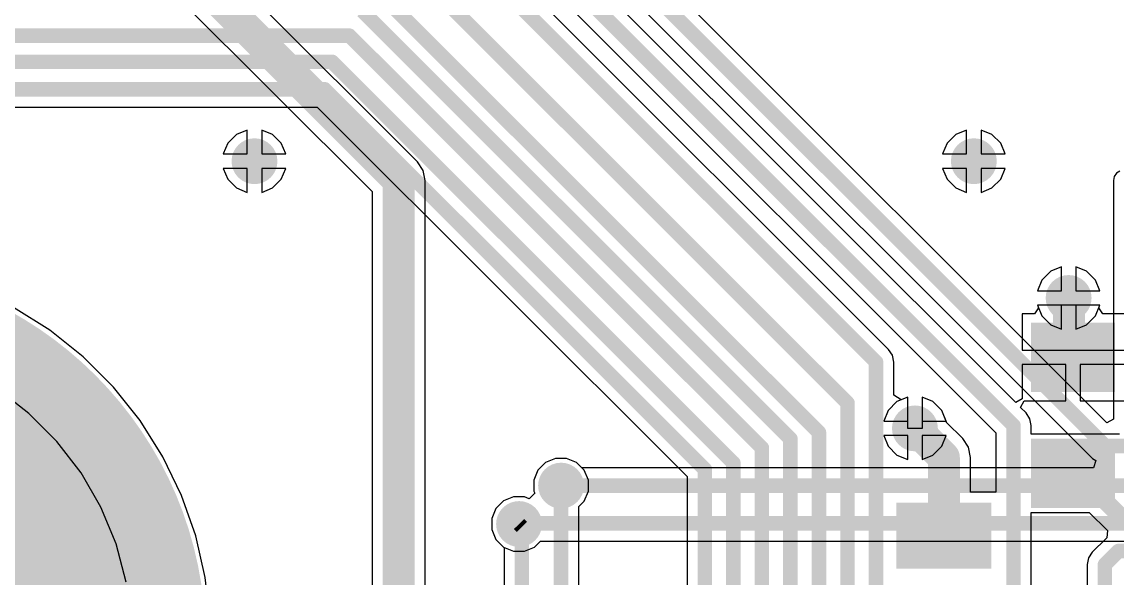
# Model space of a CAD drawing. Header units: millimetres. Extents: x -1231 to 5080, y -1243 to 680.
# Drawn here: x 52.48 to 71.66, y 24.76 to 34.51 of the extents above; entities that cross this region are included whole.
import ezdxf

# ---------------------------------------------------------------- set-up
doc = ezdxf.new("R2010")
doc.units = ezdxf.units.MM
for name, color, linetype in [('BottomLayer', 5, 'Continuous'), ('BottomPaste', 16, 'Continuous'), ('BottomSolder', 6, 'Continuous'), ('PadHoleLayer', 156, 'Continuous'), ('TopLayer', 1, 'Continuous'), ('TopSolder', 216, 'Continuous'), ('ViaHoleLayer', 16, 'Continuous')]:
    doc.layers.add(name, color=color, linetype=linetype)

# ---------------------------------------------------------------- blocks, each defined once
blk = doc.blocks.new('CAP_0805_B_33')
at = {"layer": 'BottomLayer'}
for points in [[(-1.524, 0.762), (-0.508, 0.762), (-0.508, -0.762), (-1.524, -0.762)], [(0.508, 0.762), (1.524, 0.762), (1.524, -0.762), (0.508, -0.762)]]:
    blk.add_hatch(color=5, dxfattribs=at).paths.add_polyline_path(points)
at = {"layer": 'BottomPaste'}
for points in [[(-1.524, 0.762), (-0.508, 0.762), (-0.508, -0.762), (-1.524, -0.762)], [(0.508, 0.762), (1.524, 0.762), (1.524, -0.762), (0.508, -0.762)]]:
    blk.add_hatch(color=16, dxfattribs=at).paths.add_polyline_path(points)
at = {"layer": 'BottomSolder'}
for points in [[(-1.594, 0.832), (-0.438, 0.832), (-0.438, -0.832), (-1.594, -0.832)], [(0.438, 0.832), (1.594, 0.832), (1.594, -0.832), (0.438, -0.832)]]:
    blk.add_hatch(color=6, dxfattribs=at).paths.add_polyline_path(points)
blk = doc.blocks.new('RES_0805_B_42')
at = {"layer": 'BottomLayer'}
for points in [[(-1.524, 0.635), (-0.508, 0.635), (-0.508, -0.635), (-1.524, -0.635)], [(0.508, 0.635), (1.524, 0.635), (1.524, -0.635), (0.508, -0.635)]]:
    blk.add_hatch(color=5, dxfattribs=at).paths.add_polyline_path(points)
at = {"layer": 'BottomPaste'}
for points in [[(-1.524, 0.635), (-0.508, 0.635), (-0.508, -0.635), (-1.524, -0.635)], [(0.508, 0.635), (1.524, 0.635), (1.524, -0.635), (0.508, -0.635)]]:
    blk.add_hatch(color=16, dxfattribs=at).paths.add_polyline_path(points)
at = {"layer": 'BottomSolder'}
for points in [[(-1.6256, 0.7366), (-0.4064, 0.7366), (-0.4064, -0.7366), (-1.6256, -0.7366)], [(0.4064, 0.7366), (1.6256, 0.7366), (1.6256, -0.7366), (0.4064, -0.7366)]]:
    blk.add_hatch(color=6, dxfattribs=at).paths.add_polyline_path(points)

msp = doc.modelspace()

# ---------------------------------------------------------------- hatches: boundary and pattern name
at = {"layer": 'BottomLayer'}
h = msp.add_hatch(color=5, dxfattribs=at)
edge = h.paths.add_edge_path()
edge.add_arc((56.555, 32.064), 0.3, 0, 360)
h = msp.add_hatch(color=5, dxfattribs=at)
edge = h.paths.add_edge_path()
edge.add_arc((69.155, 32.064), 0.3, 0, 360)
h = msp.add_hatch(color=5, dxfattribs=at)
edge = h.paths.add_edge_path()
edge.add_arc((70.815, 29.667), 0.3, 0, 360)
h = msp.add_hatch(color=5, dxfattribs=at)
edge = h.paths.add_edge_path()
edge.add_arc((68.123, 27.381), 0.3, 0, 360)
h = msp.add_hatch(color=5, dxfattribs=at)
edge = h.paths.add_edge_path()
edge.add_arc((61.925, 26.378), 0.3, 0, 360)
h = msp.add_hatch(color=5, dxfattribs=at)
edge = h.paths.add_edge_path()
edge.add_arc((61.189, 25.705), 0.3, 0, 360)
at = {"layer": 'BottomSolder'}
h = msp.add_hatch(color=6, dxfattribs=at)
edge = h.paths.add_edge_path()
edge.add_arc((56.555, 32.064), 0.402, 0, 360)
h = msp.add_hatch(color=6, dxfattribs=at)
edge = h.paths.add_edge_path()
edge.add_arc((69.155, 32.064), 0.402, 0, 360)
h = msp.add_hatch(color=6, dxfattribs=at)
edge = h.paths.add_edge_path()
edge.add_arc((49.098, 23.647), 6.602, 0, 360)
h = msp.add_hatch(color=6, dxfattribs=at)
edge = h.paths.add_edge_path()
edge.add_arc((70.815, 29.667), 0.402, 0, 360)
h = msp.add_hatch(color=6, dxfattribs=at)
edge = h.paths.add_edge_path()
edge.add_arc((68.123, 27.381), 0.402, 0, 360)
h = msp.add_hatch(color=6, dxfattribs=at)
edge = h.paths.add_edge_path()
edge.add_arc((61.925, 26.378), 0.402, 0, 360)
h = msp.add_hatch(color=6, dxfattribs=at)
edge = h.paths.add_edge_path()
edge.add_arc((61.189, 25.705), 0.402, 0, 360)
at = {"layer": 'PadHoleLayer'}
h = msp.add_hatch(color=156, dxfattribs=at)
edge = h.paths.add_edge_path()
edge.add_arc((49.098, 23.647), 5.125, 0, 360)
at = {"layer": 'TopLayer'}
h = msp.add_hatch(color=1, dxfattribs=at)
edge = h.paths.add_edge_path()
edge.add_arc((56.555, 32.064), 0.3, 0, 360)
h = msp.add_hatch(color=1, dxfattribs=at)
edge = h.paths.add_edge_path()
edge.add_arc((69.155, 32.064), 0.3, 0, 360)
h = msp.add_hatch(color=1, dxfattribs=at)
edge = h.paths.add_edge_path()
edge.add_arc((70.815, 29.667), 0.3, 0, 360)
h = msp.add_hatch(color=1, dxfattribs=at)
edge = h.paths.add_edge_path()
edge.add_arc((68.123, 27.381), 0.3, 0, 360)
h = msp.add_hatch(color=1, dxfattribs=at)
edge = h.paths.add_edge_path()
edge.add_arc((61.925, 26.378), 0.3, 0, 360)
h = msp.add_hatch(color=1, dxfattribs=at)
edge = h.paths.add_edge_path()
edge.add_arc((61.189, 25.705), 0.3, 0, 360)
at = {"layer": 'TopSolder'}
h = msp.add_hatch(color=216, dxfattribs=at)
edge = h.paths.add_edge_path()
edge.add_arc((56.555, 32.064), 0.402, 0, 360)
h = msp.add_hatch(color=216, dxfattribs=at)
edge = h.paths.add_edge_path()
edge.add_arc((69.155, 32.064), 0.402, 0, 360)
h = msp.add_hatch(color=216, dxfattribs=at)
edge = h.paths.add_edge_path()
edge.add_arc((49.098, 23.647), 6.602, 0, 360)
h = msp.add_hatch(color=216, dxfattribs=at)
edge = h.paths.add_edge_path()
edge.add_arc((70.815, 29.667), 0.402, 0, 360)
h = msp.add_hatch(color=216, dxfattribs=at)
edge = h.paths.add_edge_path()
edge.add_arc((68.123, 27.381), 0.402, 0, 360)
h = msp.add_hatch(color=216, dxfattribs=at)
edge = h.paths.add_edge_path()
edge.add_arc((61.925, 26.378), 0.402, 0, 360)
h = msp.add_hatch(color=216, dxfattribs=at)
edge = h.paths.add_edge_path()
edge.add_arc((61.189, 25.705), 0.402, 0, 360)
at = {"layer": 'ViaHoleLayer'}
h = msp.add_hatch(color=16, dxfattribs=at)
edge = h.paths.add_edge_path()
edge.add_arc((56.555, 32.064), 0.15, 0, 360)
h = msp.add_hatch(color=16, dxfattribs=at)
edge = h.paths.add_edge_path()
edge.add_arc((69.155, 32.064), 0.15, 0, 360)
h = msp.add_hatch(color=16, dxfattribs=at)
edge = h.paths.add_edge_path()
edge.add_arc((49.098, 23.647), 6.5, 0, 360)
h = msp.add_hatch(color=16, dxfattribs=at)
edge = h.paths.add_edge_path()
edge.add_arc((70.815, 29.667), 0.15, 0, 360)
h = msp.add_hatch(color=16, dxfattribs=at)
edge = h.paths.add_edge_path()
edge.add_arc((68.123, 27.381), 0.15, 0, 360)
h = msp.add_hatch(color=16, dxfattribs=at)
edge = h.paths.add_edge_path()
edge.add_arc((61.925, 26.378), 0.15, 0, 360)
h = msp.add_hatch(color=16, dxfattribs=at)
edge = h.paths.add_edge_path()
edge.add_arc((61.189, 25.705), 0.15, 0, 360)

# ---------------------------------------------------------------- linework, layer by layer
at = {"layer": 'BottomLayer'}
for p, q in [((69.888, 27.834), (58.233, 39.488)), ((57.885, 38.958), (69.539, 27.303)), ((67.662, 28.764), (60.523, 35.903)), ((13.715, 33.014), (57.655, 33.014)), ((57.655, 33.014), (64.132, 26.537)), ((56.428, 32.611), (56.241, 32.534)), ((56.428, 32.191), (56.428, 32.611)), ((56.869, 32.534), (56.682, 32.611)), ((56.682, 32.611), (56.682, 32.191)), ((69.028, 32.611), (68.841, 32.534)), ((69.028, 32.191), (69.028, 32.611)), ((69.469, 32.534), (69.282, 32.611)), ((69.282, 32.611), (69.282, 32.191)), ((56.241, 32.534), (56.086, 32.378)), ((57.025, 32.378), (56.869, 32.534)), ((68.841, 32.534), (68.686, 32.378)), ((69.625, 32.378), (69.469, 32.534)), ((56.086, 32.378), (56.008, 32.191)), ((57.102, 32.191), (57.025, 32.378)), ((68.686, 32.378), (68.608, 32.191)), ((69.702, 32.191), (69.625, 32.378)), ((56.008, 32.191), (56.428, 32.191)), ((56.682, 32.191), (57.102, 32.191)), ((68.608, 32.191), (69.028, 32.191)), ((69.282, 32.191), (69.702, 32.191)), ((56.428, 31.937), (56.008, 31.937)), ((56.008, 31.937), (56.086, 31.751)), ((56.428, 31.517), (56.428, 31.937)), ((57.102, 31.937), (56.682, 31.937)), ((56.682, 31.937), (56.682, 31.517)), ((57.025, 31.751), (57.102, 31.937)), ((69.028, 31.937), (68.608, 31.937)), ((68.608, 31.937), (68.686, 31.751)), ((69.028, 31.517), (69.028, 31.937)), ((69.702, 31.937), (69.282, 31.937)), ((69.282, 31.937), (69.282, 31.517)), ((69.625, 31.751), (69.702, 31.937)), ((56.086, 31.751), (56.241, 31.595)), ((56.869, 31.595), (57.025, 31.751)), ((68.686, 31.751), (68.841, 31.595)), ((69.469, 31.595), (69.625, 31.751)), ((56.241, 31.595), (56.428, 31.517)), ((56.682, 31.517), (56.869, 31.595)), ((68.841, 31.595), (69.028, 31.517)), ((69.282, 31.517), (69.469, 31.595)), ((70.501, 30.137), (70.346, 29.981)), ((70.688, 30.214), (70.501, 30.137)), ((70.688, 29.794), (70.688, 30.214)), ((71.129, 30.137), (70.942, 30.214)), ((70.942, 30.214), (70.942, 29.794)), ((71.285, 29.981), (71.129, 30.137)), ((70.346, 29.981), (70.268, 29.794)), ((71.362, 29.794), (71.285, 29.981)), ((70.268, 29.794), (70.688, 29.794)), ((70.942, 29.794), (71.362, 29.794)), ((70.217, 29.388), (70.002, 29.388)), ((70.002, 29.388), (70.002, 28.753)), ((70.288, 29.493), (70.217, 29.388)), ((71.362, 29.54), (70.268, 29.54)), ((70.268, 29.54), (70.288, 29.493)), ((71.343, 29.493), (71.362, 29.54)), ((71.413, 29.388), (71.343, 29.493)), ((71.78, 29.388), (71.413, 29.388)), ((67.73, 28.663), (67.662, 28.764)), ((67.753, 28.544), (67.73, 28.663)), ((70.002, 28.753), (70.891, 28.753)), ((70.891, 28.753), (71.78, 28.753)), ((67.753, 27.961), (67.753, 28.544)), ((70.764, 28.499), (70.002, 28.499)), ((70.002, 28.499), (70.002, 27.985)), ((70.764, 27.864), (70.764, 28.499)), ((71.78, 28.499), (71.018, 28.499)), ((71.018, 28.499), (71.018, 27.864)), ((52.602, 27.643), (52.051, 28.066)), ((67.88, 27.88), (67.753, 27.961)), ((67.996, 27.928), (67.88, 27.88)), ((67.996, 27.381), (67.996, 27.928)), ((68.437, 27.851), (68.25, 27.928)), ((68.25, 27.928), (68.25, 27.381)), ((68.592, 27.695), (68.437, 27.851)), ((70.002, 27.899), (69.888, 27.834)), ((69.972, 27.749), (70.037, 27.864)), ((70.002, 27.985), (70.002, 27.899)), ((70.037, 27.864), (70.115, 27.864)), ((70.115, 27.864), (70.764, 27.864)), ((71.018, 27.864), (71.78, 27.864)), ((53.094, 27.151), (52.602, 27.643)), ((68.677, 27.491), (68.592, 27.695)), ((70.07, 27.652), (69.972, 27.749)), ((70.137, 27.551), (70.07, 27.652)), ((68.677, 27.486), (68.677, 27.491)), ((68.96, 27.203), (68.677, 27.486)), ((70.161, 27.432), (70.137, 27.551)), ((70.161, 27.28), (70.161, 27.432)), ((68.25, 27.381), (67.996, 27.381)), ((69.539, 27.303), (69.539, 26.264)), ((71.704, 27.28), (70.161, 27.28)), ((53.517, 26.6), (53.094, 27.151)), ((69.061, 27.052), (68.96, 27.203)), ((69.097, 26.873), (69.061, 27.052)), ((69.097, 26.264), (69.097, 26.873)), ((61.655, 26.783), (61.52, 26.649)), ((61.83, 26.856), (61.655, 26.783)), ((62.02, 26.856), (61.83, 26.856)), ((62.196, 26.783), (62.02, 26.856)), ((62.33, 26.649), (62.196, 26.783)), ((53.864, 25.998), (53.517, 26.6)), ((61.52, 26.649), (61.447, 26.473)), ((61.447, 26.473), (61.447, 26.283)), ((62.403, 26.473), (62.33, 26.649)), ((62.403, 26.283), (62.403, 26.473)), ((64.132, 26.537), (64.132, 22.275)), ((61.447, 26.283), (61.463, 26.246)), ((62.33, 26.107), (62.403, 26.283)), ((60.918, 26.11), (60.784, 25.975)), ((61.094, 26.183), (60.918, 26.11)), ((61.284, 26.183), (61.094, 26.183)), ((61.366, 26.149), (61.284, 26.183)), ((61.463, 26.246), (61.366, 26.149)), ((62.236, 26.013), (62.33, 26.107)), ((69.539, 26.264), (69.097, 26.264)), ((54.13, 25.356), (53.864, 25.998)), ((60.784, 25.975), (60.711, 25.8)), ((62.236, 6.809), (62.236, 26.013)), ((70.161, 21.768), (70.161, 25.908)), ((70.161, 25.908), (71.177, 25.908)), ((71.177, 25.908), (71.497, 25.589)), ((60.711, 25.8), (60.711, 25.61)), ((60.711, 25.61), (60.784, 25.434)), ((71.497, 25.589), (71.484, 25.462)), ((54.31, 24.684), (54.13, 25.356)), ((60.784, 25.434), (60.918, 25.3)), ((71.47, 25.453), (71.23, 25.213)), ((71.484, 25.462), (71.47, 25.453)), ((60.918, 25.3), (60.929, 25.295)), ((60.929, 25.295), (60.929, 8.899)), ((71.23, 25.213), (71.163, 25.113)), ((71.163, 25.113), (71.139, 24.994)), ((71.139, 24.994), (71.139, 13.79))]:
    msp.add_line(p, q, dxfattribs=at)
for points, const_width in [([(58.014, 39.268), (69.85, 27.432)], 0.254), ([(55.016, 38.735), (66.442, 27.309)], 0.254), ([(57.785, 36.982), (66.942, 27.825)], 0.254), ([(60.046, 35.941), (67.442, 28.544)], 0.254), ([(58.444, 34.696), (65.942, 27.198)], 0.254), ([(19.507, 34.265), (58.217, 34.265)], 0.254), ([(58.217, 34.265), (65.442, 27.039)], 0.254), ([(13.843, 33.807), (57.911, 33.807)], 0.254), ([(57.911, 33.807), (64.942, 26.776)], 0.254), ([(13.715, 33.325), (57.783, 33.325)], 0.254), ([(57.783, 33.325), (64.442, 26.666)], 0.254), ([(70.815, 29.667), (70.823, 29.659)], 0.559), ([(70.823, 28.769), (70.823, 29.659)], 0.559), ([(70.671, 28.617), (70.823, 28.769)], 0.559), ([(67.442, 22.275), (67.442, 28.544)], 0.254), ([(66.942, 22.275), (66.942, 27.825)], 0.254), ([(68.123, 27.381), (68.631, 26.873)], 0.559), ([(66.442, 22.275), (66.442, 27.309)], 0.254), ([(69.85, 21.768), (69.85, 27.432)], 0.254), ([(65.942, 22.275), (65.942, 27.198)], 0.254), ([(65.442, 22.275), (65.442, 27.039)], 0.254), ([(68.631, 25.502), (68.631, 26.873)], 0.559), ([(64.942, 22.275), (64.942, 26.776)], 0.254), ([(64.442, 22.275), (64.442, 26.666)], 0.254), ([(70.93, 26.632), (71.828, 25.733)], 0.305), ([(61.925, 6.68), (61.925, 26.365)], 0.254), ([(61.189, 25.705), (61.239, 25.654)], 0.254), ([(61.239, 8.534), (61.239, 25.654)], 0.254), ([(71.45, 24.994), (71.69, 25.233)], 0.254), ([(71.69, 25.233), (72.793, 25.233)], 0.254), ([(71.45, 12.929), (71.45, 24.994)], 0.254)]:
    msp.add_lwpolyline(points, dxfattribs=dict(at, const_width=const_width))
for points, const_width in [([(58.153, 34.265, 1), (58.28, 34.265, 1)], 0.127), ([(58.153, 34.265, 1), (58.28, 34.265, 1)], 0.127), ([(57.848, 33.807, 1), (57.975, 33.807, 1)], 0.127), ([(57.848, 33.807, 1), (57.975, 33.807, 1)], 0.127), ([(57.72, 33.325, 1), (57.847, 33.325, 1)], 0.127), ([(57.72, 33.325, 1), (57.847, 33.325, 1)], 0.127), ([(70.675, 29.667, 1), (70.955, 29.667, 1)], 0.279), ([(70.683, 29.659, 1), (70.963, 29.659, 1)], 0.279), ([(70.683, 29.659, 1), (70.963, 29.659, 1)], 0.279), ([(70.683, 28.769, 1), (70.963, 28.769, 1)], 0.279), ([(70.683, 28.769, 1), (70.963, 28.769, 1)], 0.279), ([(70.532, 28.617, 1), (70.811, 28.617, 1)], 0.279), ([(67.379, 28.544, 1), (67.506, 28.544, 1)], 0.127), ([(67.379, 28.544, 1), (67.506, 28.544, 1)], 0.127), ([(66.879, 27.825, 1), (67.006, 27.825, 1)], 0.127), ([(66.879, 27.825, 1), (67.006, 27.825, 1)], 0.127), ([(67.983, 27.381, 1), (68.263, 27.381, 1)], 0.279), ([(66.379, 27.309, 1), (66.506, 27.309, 1)], 0.127), ([(66.379, 27.309, 1), (66.506, 27.309, 1)], 0.127), ([(69.787, 27.432, 1), (69.913, 27.432, 1)], 0.127), ([(69.787, 27.432, 1), (69.913, 27.432, 1)], 0.127), ([(65.879, 27.198, 1), (66.006, 27.198, 1)], 0.127), ([(65.879, 27.198, 1), (66.006, 27.198, 1)], 0.127), ([(65.379, 27.039, 1), (65.506, 27.039, 1)], 0.127), ([(65.379, 27.039, 1), (65.506, 27.039, 1)], 0.127), ([(68.491, 26.873, 1), (68.77, 26.873, 1)], 0.279), ([(68.491, 26.873, 1), (68.77, 26.873, 1)], 0.279), ([(64.879, 26.776, 1), (65.006, 26.776, 1)], 0.127), ([(64.879, 26.776, 1), (65.006, 26.776, 1)], 0.127), ([(64.379, 26.666, 1), (64.506, 26.666, 1)], 0.127), ([(64.379, 26.666, 1), (64.506, 26.666, 1)], 0.127), ([(70.853, 26.632, 1), (71.006, 26.632, 1)], 0.152), ([(61.862, 26.365, 1), (61.989, 26.365, 1)], 0.127), ([(61.125, 25.705, 1), (61.252, 25.705, 1)], 0.127), ([(61.176, 25.654, 1), (61.303, 25.654, 1)], 0.127), ([(61.176, 25.654, 1), (61.303, 25.654, 1)], 0.127), ([(68.491, 25.502, 1), (68.77, 25.502, 1)], 0.279), ([(71.626, 25.233, 1), (71.753, 25.233, 1)], 0.127), ([(71.626, 25.233, 1), (71.753, 25.233, 1)], 0.127), ([(71.387, 24.994, 1), (71.514, 24.994, 1)], 0.127), ([(71.387, 24.994, 1), (71.514, 24.994, 1)], 0.127)]:
    msp.add_lwpolyline(points, format="xyb", close=True, dxfattribs=dict(at, const_width=const_width))
at = {"layer": 'TopLayer'}
for p, q in [((50.303, 39.842), (58.614, 31.532)), ((71.485, 27.481), (62.617, 36.349)), ((62.086, 36.001), (71.235, 26.852)), ((59.41, 32.054), (56.128, 35.336)), ((56.428, 32.611), (56.241, 32.534)), ((56.428, 32.191), (56.428, 32.611)), ((56.869, 32.534), (56.682, 32.611)), ((56.682, 32.611), (56.682, 32.191)), ((69.028, 32.611), (68.841, 32.534)), ((69.028, 32.191), (69.028, 32.611)), ((69.469, 32.534), (69.282, 32.611)), ((69.282, 32.611), (69.282, 32.191)), ((56.241, 32.534), (56.086, 32.378)), ((57.025, 32.378), (56.869, 32.534)), ((68.841, 32.534), (68.686, 32.378)), ((69.625, 32.378), (69.469, 32.534)), ((56.086, 32.378), (56.008, 32.191)), ((57.102, 32.191), (57.025, 32.378)), ((68.686, 32.378), (68.608, 32.191)), ((69.702, 32.191), (69.625, 32.378)), ((56.008, 32.191), (56.428, 32.191)), ((56.682, 32.191), (57.102, 32.191)), ((59.511, 31.903), (59.41, 32.054)), ((68.608, 32.191), (69.028, 32.191)), ((69.282, 32.191), (69.702, 32.191)), ((56.428, 31.937), (56.008, 31.937)), ((56.008, 31.937), (56.086, 31.751)), ((56.428, 31.517), (56.428, 31.937)), ((57.102, 31.937), (56.682, 31.937)), ((56.682, 31.937), (56.682, 31.517)), ((57.025, 31.751), (57.102, 31.937)), ((59.547, 31.725), (59.511, 31.903)), ((69.028, 31.937), (68.608, 31.937)), ((68.608, 31.937), (68.686, 31.751)), ((69.028, 31.517), (69.028, 31.937)), ((69.702, 31.937), (69.282, 31.937)), ((69.282, 31.937), (69.282, 31.517)), ((69.625, 31.751), (69.702, 31.937)), ((71.652, 31.853), (71.613, 31.794)), ((71.711, 31.892), (71.652, 31.853)), ((56.086, 31.751), (56.241, 31.595)), ((56.869, 31.595), (57.025, 31.751)), ((59.547, 23.669), (59.547, 31.725)), ((68.686, 31.751), (68.841, 31.595)), ((69.469, 31.595), (69.625, 31.751)), ((71.613, 31.794), (71.599, 31.725)), ((71.599, 31.725), (71.599, 30.861)), ((56.241, 31.595), (56.428, 31.517)), ((56.682, 31.517), (56.869, 31.595)), ((58.614, 31.532), (58.614, 23.669)), ((68.841, 31.595), (69.028, 31.517)), ((69.282, 31.517), (69.469, 31.595)), ((71.599, 30.861), (71.599, 30.15)), ((70.501, 30.137), (70.346, 29.981)), ((70.688, 30.214), (70.501, 30.137)), ((70.688, 29.794), (70.688, 30.214)), ((71.129, 30.137), (70.942, 30.214)), ((70.942, 30.214), (70.942, 29.794)), ((71.285, 29.981), (71.129, 30.137)), ((71.599, 30.15), (71.599, 27.559)), ((70.346, 29.981), (70.268, 29.794)), ((71.362, 29.794), (71.285, 29.981)), ((70.268, 29.794), (70.688, 29.794)), ((70.942, 29.794), (71.362, 29.794)), ((52.969, 29.102), (52.333, 29.501)), ((70.688, 29.54), (70.268, 29.54)), ((70.268, 29.54), (70.346, 29.353)), ((70.346, 29.353), (70.501, 29.198)), ((70.688, 29.12), (70.688, 29.54)), ((71.362, 29.54), (70.942, 29.54)), ((70.942, 29.54), (70.942, 29.12)), ((71.129, 29.198), (71.285, 29.353)), ((71.285, 29.353), (71.362, 29.54)), ((70.501, 29.198), (70.688, 29.12)), ((70.942, 29.12), (71.129, 29.198)), ((53.555, 28.634), (52.969, 29.102)), ((54.085, 28.104), (53.555, 28.634)), ((54.553, 27.518), (54.085, 28.104)), ((67.809, 27.851), (67.653, 27.695)), ((67.996, 27.928), (67.809, 27.851)), ((67.996, 27.508), (67.996, 27.928)), ((68.437, 27.851), (68.25, 27.928)), ((68.25, 27.928), (68.25, 27.508)), ((68.592, 27.695), (68.437, 27.851)), ((67.653, 27.695), (67.576, 27.508)), ((68.67, 27.508), (68.592, 27.695)), ((54.952, 26.883), (54.553, 27.518)), ((67.576, 27.508), (67.996, 27.508)), ((68.25, 27.508), (68.67, 27.508)), ((71.602, 27.544), (71.485, 27.481)), ((71.599, 27.559), (71.602, 27.544)), ((67.996, 27.254), (67.576, 27.254)), ((67.576, 27.254), (67.653, 27.067)), ((67.996, 26.834), (67.996, 27.254)), ((68.67, 27.254), (68.25, 27.254)), ((68.25, 27.254), (68.25, 26.834)), ((68.592, 27.067), (68.67, 27.254)), ((67.653, 27.067), (67.809, 26.912)), ((68.437, 26.912), (68.592, 27.067)), ((55.277, 26.207), (54.952, 26.883)), ((67.809, 26.912), (67.996, 26.834)), ((68.25, 26.834), (68.437, 26.912)), ((61.655, 26.783), (61.52, 26.649)), ((61.83, 26.856), (61.655, 26.783)), ((62.02, 26.856), (61.83, 26.856)), ((62.196, 26.783), (62.02, 26.856)), ((62.29, 26.689), (62.196, 26.783)), ((71.251, 26.689), (62.29, 26.689)), ((71.235, 26.852), (71.289, 26.816)), ((71.289, 26.816), (71.251, 26.689)), ((61.52, 26.649), (61.447, 26.473)), ((61.447, 26.473), (61.447, 26.283)), ((61.447, 26.283), (61.463, 26.246)), ((55.525, 25.499), (55.277, 26.207)), ((60.918, 26.11), (60.784, 25.975)), ((61.094, 26.183), (60.918, 26.11)), ((61.284, 26.183), (61.094, 26.183)), ((61.366, 26.149), (61.284, 26.183)), ((61.463, 26.246), (61.366, 26.149)), ((60.784, 25.975), (60.711, 25.8)), ((60.711, 25.8), (60.711, 25.61)), ((60.711, 25.61), (60.784, 25.434)), ((55.692, 24.768), (55.525, 25.499)), ((60.784, 25.434), (60.918, 25.3)), ((61.459, 25.3), (61.566, 25.407)), ((61.566, 25.407), (74.171, 25.407)), ((60.918, 25.3), (61.094, 25.227)), ((61.094, 25.227), (61.284, 25.227)), ((61.284, 25.227), (61.459, 25.3)), ((55.776, 24.022), (55.692, 24.768))]:
    msp.add_line(p, q, dxfattribs=at)
for points, const_width in [([(50.546, 40.259), (59.08, 31.725)], 0.559), ([(62.306, 36.22), (71.455, 27.072)], 0.254), ([(59.08, 23.565), (59.08, 31.725)], 0.559), ([(71.455, 27.072), (77.491, 27.072)], 0.254), ([(61.925, 26.378), (74.993, 26.378)], 0.254), ([(61.189, 25.718), (74.511, 25.718)], 0.254)]:
    msp.add_lwpolyline(points, dxfattribs=dict(at, const_width=const_width))
for points, const_width in [([(58.941, 31.725, 1), (59.22, 31.725, 1)], 0.279), ([(58.941, 31.725, 1), (59.22, 31.725, 1)], 0.279), ([(71.392, 27.072, 1), (71.519, 27.072, 1)], 0.127), ([(71.392, 27.072, 1), (71.519, 27.072, 1)], 0.127), ([(61.862, 26.378, 1), (61.989, 26.378, 1)], 0.127), ([(61.125, 25.718, 1), (61.252, 25.718, 1)], 0.127)]:
    msp.add_lwpolyline(points, format="xyb", close=True, dxfattribs=dict(at, const_width=const_width))

# ---------------------------------------------------------------- block references
at = {"rotation": 270}
for name, p in [('RES_0805_B_42', (70.891, 27.61)), ('CAP_0805_B_33', (68.631, 24.486))]:
    msp.add_blockref(name, p, dxfattribs=at)

doc.saveas('drawing.dxf')
